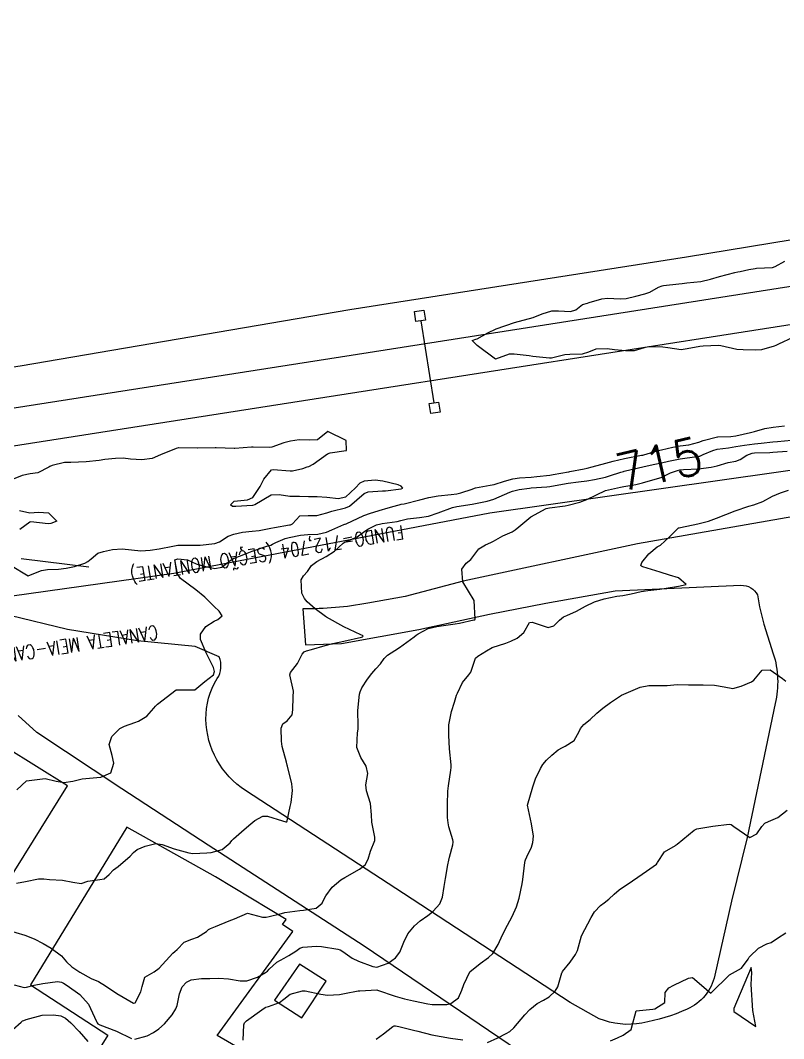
# Model space of a CAD drawing. Header units: metres. Extents: x 307586 to 320046, y 7427249 to 7434250.
# Drawn here: x 309828.4 to 309910.7, y 7432478.6 to 7432588.3 of the extents above; entities that cross this region are included whole.
import ezdxf
from ezdxf.enums import TextEntityAlignment as Align

# ---------------------------------------------------------------- set-up
doc = ezdxf.new("R2010")
doc.units = ezdxf.units.M
doc.header["$MEASUREMENT"] = 0
for name, color, linetype in [('Cotas', 45, 'Continuous'), ('Curvas de Nivel 1m', 11, 'Continuous'), ('Curvas de Nivel 5m', 15, 'Continuous'), ('Divisa', 42, 'FENCELINE2'), ('Edificações', 30, 'Continuous'), ('Linha Férrea', 20, 'Continuous'), ('Portico', 45, 'Continuous'), ('TEXTO', 45, 'Continuous'), ('Vias Primárias', 230, 'Continuous'), ('Vias Secundárias', 230, 'Continuous')]:
    doc.layers.add(name, color=color, linetype=linetype)
doc.styles.add('ROMANS', font='romans', dxfattribs={"height": 0.2})
doc.styles.add('Style-STANDARD', font='STANDARD.shx')
doc.linetypes.add('FENCELINE2', pattern='A,0.25,-0.1,[132,ltypeshp.shx,S=0.1,R=0,X=-0.1,Y=0],-0.1,1', length=1.45)

msp = doc.modelspace()

# ---------------------------------------------------------------- linework, layer by layer
at = {"layer": 'Curvas de Nivel 1m', "flags": 128}
for points, elevation in [([(309911.65, 7432554.15), (309910.1, 7432553.43), (309909.8, 7432553.28), (309909.64, 7432553.22), (309908.27, 7432552.82), (309907.63, 7432552.77), (309906.3, 7432552.81), (309905.63, 7432552.87), (309903.89, 7432553.26), (309903.64, 7432553.29), (309901.97, 7432553.2), (309901.64, 7432553.17), (309900.25, 7432552.94), (309899.63, 7432552.83), (309898.17, 7432553.04), (309897.64, 7432553.12), (309896.1, 7432553.13), (309895.63, 7432553.04), (309894.53, 7432552.72), (309893.63, 7432552.7), (309892.44, 7432552.83), (309891.63, 7432552.93), (309890.41, 7432552.89), (309889.63, 7432552.57), (309888.95, 7432552.36), (309887.62, 7432552.31), (309887.06, 7432552.27), (309885.62, 7432551.93), (309885.43, 7432551.91), (309883.62, 7432552.1), (309883.22, 7432552.16), (309881.62, 7432552.37), (309881.06, 7432552.34), (309879.61, 7432551.8), (309877.63, 7432553.29), (309877.1, 7432553.83), (309877.5, 7432553.96), (309877.64, 7432554.01), (309878.79, 7432554.67), (309879.66, 7432555.07), (309881.66, 7432555.77), (309883.67, 7432556.31), (309884.63, 7432556.7), (309885.68, 7432557.01), (309886.38, 7432557.01), (309887.68, 7432556.94), (309888.25, 7432557.13), (309888.97, 7432557.69), (309889.5, 7432557.86), (309889.69, 7432557.91), (309891.05, 7432558.31), (309891.69, 7432558.38), (309893.03, 7432558.3), (309893.69, 7432558.34), (309894.71, 7432558.6), (309895.7, 7432558.85), (309896.25, 7432559.05), (309897.16, 7432559.59), (309897.56, 7432559.73), (309897.71, 7432559.76), (309899.35, 7432559.93), (309899.72, 7432559.98), (309900.22, 7432560.05), (309901.72, 7432560.2), (309902.79, 7432560.45), (309903.73, 7432560.73), (309905.41, 7432561.17), (309905.73, 7432561.22), (309905.96, 7432561.25), (309906.91, 7432561.47), (309907.6, 7432561.6), (309907.74, 7432561.61), (309909.47, 7432561.71), (309909.74, 7432561.81), (309910.79, 7432562.38)], 714), ([(309827.34, 7432529.63), (309829.24, 7432528.49), (309829.32, 7432528.5), (309830.68, 7432529.03), (309831.33, 7432529.14), (309832.49, 7432529.2), (309833.34, 7432529.29), (309834.21, 7432529.47), (309835.35, 7432529.84), (309835.66, 7432530), (309836.02, 7432530.31), (309836.76, 7432530.91), (309837.36, 7432531.1), (309838.34, 7432531.31), (309839.36, 7432531.38), (309840.38, 7432531.28), (309841.36, 7432531.17), (309842.39, 7432531.22), (309843.36, 7432531.37), (309844.82, 7432531.66), (309845.37, 7432531.76), (309845.78, 7432531.79), (309847.37, 7432531.76), (309847.78, 7432531.76), (309849.37, 7432531.96), (309849.85, 7432532.15), (309850.78, 7432532.74), (309851.39, 7432532.97), (309852.32, 7432533.19), (309853.39, 7432533.3), (309854.12, 7432533.37), (309855.4, 7432533.61), (309855.78, 7432533.69), (309857.4, 7432533.95), (309857.49, 7432533.97), (309857.73, 7432534.06), (309858.52, 7432534.95), (309859.41, 7432534.96), (309860.34, 7432534.96), (309861.42, 7432535.27), (309861.98, 7432535.45), (309863.42, 7432535.8), (309863.86, 7432535.98), (309865.44, 7432537.34), (309865.87, 7432537.53), (309867.44, 7432537.62), (309867.74, 7432537.64), (309869.44, 7432537.86), (309869.62, 7432537.92), (309869.45, 7432538.15), (309869.11, 7432538.26), (309867.45, 7432538.68), (309866.62, 7432538.79), (309865.45, 7432538.67), (309864.98, 7432538.44), (309864.53, 7432537.97), (309863.43, 7432536.94), (309862.67, 7432536.76), (309861.43, 7432536.93), (309860.38, 7432536.97), (309859.43, 7432536.98), (309858.47, 7432537.01), (309857.43, 7432537.02), (309856.29, 7432537.21), (309855.43, 7432537.16), (309853.68, 7432536.11), (309853.42, 7432536.04), (309851.61, 7432535.94), (309851.42, 7432535.93), (309851.24, 7432535.96), (309851.03, 7432536.14), (309851.43, 7432536.53), (309852.89, 7432536.66), (309853.43, 7432536.9), (309854.23, 7432538.1), (309854.65, 7432538.9), (309855.47, 7432539.89), (309855.63, 7432539.92), (309857.47, 7432539.78), (309857.73, 7432539.8), (309858.83, 7432540.05), (309859.3, 7432540.21), (309859.48, 7432540.27), (309859.96, 7432540.52), (309861.49, 7432541.61), (309861.78, 7432541.72), (309863.49, 7432541.96), (309863.56, 7432541.99), (309863.51, 7432543.06), (309861.52, 7432544.01), (309860.4, 7432543.14), (309859.51, 7432543.08), (309858.45, 7432543.11), (309857.51, 7432542.99), (309856.78, 7432542.79), (309855.5, 7432542.33), (309855.27, 7432542.3), (309853.5, 7432542.33), (309853.29, 7432542.32), (309851.49, 7432542.18), (309851.44, 7432542.18), (309849.49, 7432542.26), (309849.39, 7432542.26), (309847.49, 7432542.21), (309847.46, 7432542.21), (309845.49, 7432542.26), (309845.44, 7432542.26), (309845.17, 7432542.2), (309843.49, 7432541.51), (309842.6, 7432541.12), (309841.48, 7432540.96), (309840.27, 7432541.06), (309839.48, 7432541.16), (309838.65, 7432541.12), (309837.48, 7432540.99), (309836.88, 7432540.9), (309835.48, 7432540.76), (309833.83, 7432540.7), (309833.48, 7432540.7), (309833.15, 7432540.68), (309831.81, 7432540.37), (309831.58, 7432540.26), (309831.47, 7432540.17), (309830.27, 7432539.58), (309829.46, 7432539.46), (309828.59, 7432539.28), (309827.45, 7432538.8)], 713), ([(309828.03, 7432505.43), (309829.06, 7432506.4), (309831.07, 7432506.64), (309832.25, 7432506.36), (309833.06, 7432506.2), (309834.03, 7432506.34), (309835.07, 7432506.59), (309836.62, 7432506.75), (309837.07, 7432506.78), (309838.13, 7432507.23), (309838.48, 7432508.29), (309838.28, 7432509.11), (309837.98, 7432510.29), (309838.26, 7432511.15), (309839.13, 7432512.01), (309839.61, 7432512.27), (309840.74, 7432512.66), (309841.14, 7432512.8), (309842.04, 7432513.35), (309842.79, 7432514.23), (309842.95, 7432514.44), (309843.17, 7432514.64), (309845.18, 7432516.2), (309847.18, 7432516.18), (309848.27, 7432517.09), (309849.2, 7432517.79), (309849.31, 7432518.16), (309849.21, 7432518.6), (309848.42, 7432520.17), (309847.81, 7432521.61), (309847.8, 7432522.17), (309848.4, 7432523.03), (309849.27, 7432523.6), (309849.66, 7432523.78), (309850.14, 7432524.15), (309849.81, 7432524.67), (309849.29, 7432525.18), (309848.29, 7432526.17), (309847.31, 7432526.96), (309845.66, 7432528.2), (309845.33, 7432528.69), (309845.05, 7432530.2), (309845.35, 7432530.31), (309846.41, 7432530.19), (309847.35, 7432529.78), (309847.92, 7432529.6), (309849.34, 7432529.26), (309850.09, 7432529.4), (309851, 7432530.14), (309851.35, 7432530.33), (309852.64, 7432530.84), (309853.36, 7432531.13), (309854.96, 7432531.68), (309855.37, 7432531.79), (309855.58, 7432531.87), (309855.92, 7432532.07), (309856.94, 7432532.5), (309857.38, 7432532.62), (309858.57, 7432532.86), (309859.39, 7432532.94), (309860.45, 7432532.96), (309861.39, 7432533.18), (309861.96, 7432533.44), (309863.27, 7432533.99), (309863.36, 7432534.03), (309863.4, 7432534.04), (309863.5, 7432534.08), (309865.41, 7432534.98), (309866.13, 7432535.24), (309867.42, 7432535.61), (309867.67, 7432535.68), (309868.54, 7432535.93), (309869.22, 7432536.13), (309869.43, 7432536.18), (309869.75, 7432536.24), (309871.43, 7432536.66), (309872.41, 7432536.9), (309873.44, 7432537.09), (309874.83, 7432537.25), (309875.44, 7432537.31), (309875.87, 7432537.41), (309877.09, 7432537.82), (309877.35, 7432537.92), (309877.44, 7432537.95), (309879.03, 7432538.23), (309879.45, 7432538.33), (309880.56, 7432538.68), (309881.46, 7432538.91), (309882.2, 7432539.02), (309883.46, 7432539.12), (309884.04, 7432539.17), (309885.47, 7432539.33), (309885.81, 7432539.38), (309887.47, 7432539.68), (309887.49, 7432539.68), (309887.61, 7432539.7), (309889.15, 7432540.01), (309889.48, 7432540.08), (309890.01, 7432540.21), (309891.48, 7432540.62), (309892.29, 7432540.84), (309893.49, 7432541.1), (309895.35, 7432541.46), (309895.49, 7432541.49), (309895.58, 7432541.51), (309895.94, 7432541.6), (309897.12, 7432541.96), (309897.5, 7432542.06), (309898.72, 7432542.35), (309899.51, 7432542.47), (309900.45, 7432542.6), (309901.51, 7432542.88), (309902, 7432543.04), (309903.52, 7432543.45), (309903.57, 7432543.46), (309904.95, 7432543.49), (309905.52, 7432543.54), (309907.07, 7432543.92), (309907.53, 7432544.04), (309908.64, 7432544.34), (309909.53, 7432544.49), (309910.75, 7432544.64)], 714), ([(309826.95, 7432490.34), (309828.86, 7432489.77), (309829.88, 7432489.36), (309830.85, 7432488.87), (309831.71, 7432488.36), (309832.83, 7432487.52), (309833.38, 7432486.9), (309833.93, 7432486.33), (309834.48, 7432485.98), (309834.82, 7432485.77), (309836.02, 7432485.1), (309836.81, 7432484.75), (309837.57, 7432484.29), (309838.79, 7432483.47), (309840.6, 7432482.43), (309840.78, 7432482.48), (309841.37, 7432483.67), (309841.53, 7432484.24), (309841.82, 7432485.23), (309842.82, 7432485.8), (309843.35, 7432486.22), (309844.84, 7432487.83), (309845.04, 7432488), (309845.28, 7432488.2), (309846.05, 7432488.99), (309846.86, 7432489.34), (309847.5, 7432489.53), (309848.44, 7432490.16), (309848.67, 7432490.36), (309848.88, 7432490.48), (309849.42, 7432490.69), (309850.88, 7432491.29), (309851.48, 7432491.53), (309852.89, 7432492.11), (309854.5, 7432491.7), (309854.89, 7432491.7), (309855.2, 7432491.76), (309856.38, 7432492.07), (309856.78, 7432492.17), (309856.9, 7432492.2), (309858.52, 7432492.42), (309858.9, 7432492.44), (309860.27, 7432492.65), (309860.91, 7432493.19), (309861.19, 7432493.74), (309861.33, 7432494.01), (309862.01, 7432494.92), (309862.94, 7432495.73), (309863.35, 7432495.98), (309864.95, 7432496.86), (309865.56, 7432497.35), (309865.87, 7432497.95), (309866.12, 7432498.81), (309866.58, 7432499.94), (309866.61, 7432500.33), (309866.29, 7432501.95), (309866.25, 7432502.72), (309866.12, 7432503.95), (309865.69, 7432505.32), (309865.61, 7432505.95), (309865.84, 7432507.18), (309865.68, 7432507.95), (309865.1, 7432508.89), (309864.67, 7432509.97), (309864.73, 7432511.57), (309864.8, 7432511.96), (309864.81, 7432512.3), (309864.76, 7432513.97), (309864.95, 7432515.73), (309865, 7432515.96), (309865.19, 7432516.41), (309865.82, 7432517.33), (309866.27, 7432517.95), (309866.71, 7432518.44), (309867.22, 7432519), (309867.62, 7432519.55), (309867.98, 7432519.93), (309868.74, 7432520.43), (309869.24, 7432520.74), (309870.84, 7432521.9), (309871.06, 7432522.09), (309871.26, 7432522.24), (309872.35, 7432522.8), (309873.27, 7432523.02), (309874, 7432523.13), (309875.27, 7432523.3), (309875.74, 7432523.37), (309877.28, 7432523.72), (309877.36, 7432523.74), (309877.42, 7432523.82), (309877.3, 7432525.82), (309876.07, 7432527.83), (309875.98, 7432529.2), (309876.43, 7432529.83), (309876.93, 7432530.25), (309877.36, 7432530.81), (309877.81, 7432531.37), (309878.51, 7432531.81), (309879.11, 7432532.07), (309879.38, 7432532.22), (309880.38, 7432532.79), (309881.39, 7432533.23), (309881.73, 7432533.43), (309882.1, 7432533.76), (309883.41, 7432534.83), (309885.08, 7432535.73), (309885.42, 7432535.79), (309887.12, 7432536.01), (309887.43, 7432536.07), (309888.7, 7432536.42), (309889.43, 7432536.71), (309891.44, 7432537.65), (309893.07, 7432538.01), (309893.45, 7432538.09), (309894.74, 7432538.32), (309895.46, 7432538.5), (309896.31, 7432538.74), (309897.47, 7432539.08), (309897.82, 7432539.23), (309898.45, 7432539.57), (309899.21, 7432539.83), (309899.48, 7432539.88), (309899.85, 7432539.93), (309901.48, 7432540.01), (309902.83, 7432540.17), (309903.48, 7432540.34), (309904.68, 7432540.68), (309905.49, 7432540.83), (309905.97, 7432541), (309906.7, 7432541.47), (309907.27, 7432541.68), (309907.5, 7432541.71), (309909.18, 7432541.76), (309909.5, 7432541.78), (309911.02, 7432541.89)], 716), ([(309840.73, 7432478.54), (309842.06, 7432478.91), (309842.74, 7432479.26), (309843.31, 7432479.66), (309843.94, 7432480.21), (309844.76, 7432481.19), (309845.16, 7432481.81), (309845.3, 7432482.19), (309845.54, 7432483.44), (309845.83, 7432484.19), (309846.29, 7432484.7), (309846.81, 7432484.95), (309847.9, 7432485.08), (309848.81, 7432485.09), (309849.78, 7432485.11), (309850.81, 7432485.04), (309852.1, 7432484.82), (309852.81, 7432484.83), (309853.96, 7432485.24), (309854.82, 7432485.72), (309855.02, 7432485.88), (309855.21, 7432486.08), (309856.04, 7432486.86), (309856.84, 7432487.29), (309857.34, 7432487.55), (309858.07, 7432488.05), (309858.53, 7432488.36), (309858.85, 7432488.45), (309860.31, 7432488.56), (309860.85, 7432488.53), (309862.6, 7432488.24), (309862.85, 7432488.17), (309863.15, 7432487.99), (309864.15, 7432487.29), (309864.83, 7432486.96), (309866.39, 7432486.38), (309866.83, 7432486.32), (309868.02, 7432486.74), (309868.84, 7432487.31), (309869.28, 7432487.91), (309869.74, 7432489.02), (309870.17, 7432489.9), (309870.88, 7432490.77), (309871.48, 7432491.29), (309872.3, 7432491.88), (309872.64, 7432492.13), (309872.9, 7432492.34), (309873.62, 7432493.15), (309873.88, 7432493.86), (309874.07, 7432494.99), (309874.2, 7432495.85), (309874.45, 7432497.34), (309874.57, 7432497.85), (309874.66, 7432498.16), (309874.99, 7432499.49), (309875.05, 7432499.78), (309875.05, 7432499.84), (309874.99, 7432500.03), (309874.58, 7432501.42), (309874.49, 7432501.85), (309874.42, 7432502.45), (309874.42, 7432503.85), (309874.48, 7432505.27), (309874.52, 7432505.85), (309874.79, 7432507.55), (309874.83, 7432507.84), (309874.82, 7432508.11), (309874.64, 7432509.85), (309874.59, 7432511.31), (309874.56, 7432511.85), (309874.57, 7432512.42), (309874.86, 7432513.84), (309875.17, 7432514.86), (309875.41, 7432515.61), (309875.49, 7432515.84), (309876.04, 7432516.99), (309876.74, 7432517.82), (309876.93, 7432518.1), (309877.22, 7432518.95), (309877.45, 7432519.59), (309877.69, 7432519.82), (309878.65, 7432520.4), (309879.24, 7432520.74), (309880.7, 7432521.23), (309881.25, 7432521.42), (309881.92, 7432521.76), (309882.64, 7432522.38), (309883.28, 7432523.43), (309883.55, 7432523.47), (309885.27, 7432522.92), (309885.88, 7432523.1), (309886.49, 7432523.71), (309886.94, 7432524.05), (309887.29, 7432524.2), (309888.33, 7432524.65), (309889.3, 7432525.19), (309890.29, 7432525.67), (309891.31, 7432525.98), (309892.68, 7432526.27), (309893.31, 7432526.37), (309894.23, 7432526.53), (309895.31, 7432526.78), (309896.01, 7432526.9), (309897.32, 7432527.03), (309897.78, 7432527.11), (309899.32, 7432527.35), (309900.16, 7432527.55), (309899.33, 7432528.25), (309898.37, 7432528.54), (309897.34, 7432528.86), (309895.49, 7432529.46), (309895.35, 7432529.51), (309895.27, 7432529.6), (309895.36, 7432529.92), (309896.13, 7432530.83), (309897.01, 7432531.58), (309897.24, 7432531.71), (309897.38, 7432531.79), (309898.32, 7432532.63), (309899.24, 7432533.56), (309899.33, 7432533.63), (309899.4, 7432533.66), (309899.54, 7432533.69), (309901.41, 7432534.08), (309902.55, 7432534.38), (309903.41, 7432534.68), (309905.42, 7432535.48), (309906.92, 7432535.97), (309907.43, 7432536.13), (309908.4, 7432536.49), (309909.44, 7432537.04), (309910.31, 7432537.43), (309911.17, 7432537.69)], 717), ([(309828.31, 7432535.51), (309829.41, 7432535.26), (309830.36, 7432535.34), (309831.41, 7432535.25), (309832.33, 7432534.36), (309831.66, 7432534.1), (309831.4, 7432534.09), (309829.52, 7432534.28), (309829.4, 7432534.27), (309828.34, 7432533.46)], 713), ([(309852.41, 7432478.43), (309852.47, 7432480.11), (309852.54, 7432480.33), (309852.76, 7432480.51), (309854.41, 7432481.72), (309854.77, 7432481.97), (309854.85, 7432482), (309855.13, 7432482.08), (309856.33, 7432482.52), (309856.78, 7432482.86), (309857.46, 7432483.39), (309858.8, 7432483.75), (309859.08, 7432483.75), (309860.79, 7432483.39), (309861.49, 7432483.31), (309862.79, 7432483.35), (309863.31, 7432483.46), (309864.8, 7432483.75), (309864.99, 7432483.77), (309866.8, 7432483.85), (309866.9, 7432483.84), (309868.79, 7432483.19), (309869.78, 7432482.91), (309870.78, 7432482.68), (309872.3, 7432482.36), (309872.78, 7432482.28), (309874.35, 7432482.28), (309874.78, 7432482.38), (309875.61, 7432483.02), (309875.96, 7432483.83), (309876.18, 7432484.46), (309876.82, 7432485.82), (309877.95, 7432486.69), (309878.84, 7432487.34), (309879.31, 7432487.79), (309879.9, 7432488.74), (309880.34, 7432489.78), (309880.88, 7432490.84), (309881.41, 7432491.76), (309881.85, 7432492.82), (309882.14, 7432493.76), (309882.48, 7432495.3), (309882.55, 7432495.75), (309882.78, 7432497.58), (309882.8, 7432497.75), (309882.82, 7432497.89), (309882.97, 7432498.2), (309883.49, 7432499.24), (309883.64, 7432499.74), (309883.71, 7432500.44), (309883.5, 7432501.74), (309883.04, 7432503.75), (309883.61, 7432505.74), (309883.93, 7432506.59), (309884.44, 7432507.73), (309884.69, 7432508.13), (309885.1, 7432508.61), (309885.66, 7432509.16), (309886.37, 7432509.71), (309886.83, 7432509.98), (309887.12, 7432510.11), (309888.08, 7432510.73), (309888.63, 7432511.69), (309888.78, 7432512.04), (309889.14, 7432512.44), (309889.82, 7432513), (309890.53, 7432513.66), (309891.17, 7432514.21), (309892, 7432514.82), (309893.18, 7432515.63), (309895.19, 7432516.47), (309896.14, 7432516.65), (309897.19, 7432516.64), (309898.1, 7432516.66), (309899.19, 7432516.75), (309900.39, 7432516.74), (309901.2, 7432516.74), (309901.99, 7432516.73), (309903.19, 7432516.68), (309904.23, 7432516.53), (309905.19, 7432516.35), (309906.09, 7432516.58), (309907.2, 7432517.06), (309907.44, 7432517.22), (309907.61, 7432517.46), (309908.34, 7432518.32), (309909.22, 7432518.33), (309910.53, 7432517.42), (309910.89, 7432517.11)], 718), ([(309878.73, 7432478.18), (309879.84, 7432478.68), (309880.74, 7432479.15), (309881.14, 7432479.37), (309881.58, 7432479.76), (309882.77, 7432481.19), (309883.29, 7432481.74), (309884.11, 7432482.4), (309884.79, 7432482.77), (309885.4, 7432483.11), (309886.05, 7432483.71), (309886.33, 7432484.19), (309886.76, 7432485.7), (309886.78, 7432485.75), (309886.82, 7432485.83), (309887.66, 7432486.86), (309888.23, 7432487.69), (309888.43, 7432488.11), (309888.87, 7432489.68), (309889.92, 7432491.66), (309890.28, 7432492.28), (309890.91, 7432492.95), (309891.32, 7432493.24), (309891.83, 7432493.64), (309892.39, 7432494.17), (309892.93, 7432494.64), (309894.35, 7432495.61), (309894.95, 7432496), (309895.89, 7432496.65), (309896.96, 7432497.41), (309897.04, 7432497.5), (309897.08, 7432497.58), (309897.81, 7432498.74), (309898.99, 7432499.43), (309899.07, 7432499.48), (309899.17, 7432499.56), (309901.01, 7432501.08), (309901.31, 7432501.23), (309903.01, 7432501.51), (309904.78, 7432501.72), (309905.02, 7432501.69), (309905.3, 7432501.48), (309907, 7432500.29), (309907.76, 7432500.69), (309908.3, 7432501.45), (309908.63, 7432501.83), (309909.02, 7432501.99), (309910.03, 7432502.42), (309911.04, 7432503.23)], 719), ([(309827.71, 7432484.41), (309828.8, 7432484.11), (309829.04, 7432484.16), (309829.88, 7432484.38), (309830.8, 7432484.55), (309832.41, 7432484.75), (309832.81, 7432484.71), (309833.05, 7432484.6), (309833.44, 7432484.34), (309834.79, 7432483.36), (309835.73, 7432482.31), (309836.6, 7432480.45), (309836.67, 7432480.3), (309836.75, 7432480.21), (309836.95, 7432480.1), (309838.74, 7432479.4), (309840.38, 7432478.61)], 717), ([(309827.57, 7432479.58), (309828.47, 7432480.4), (309828.63, 7432480.52), (309828.75, 7432480.57), (309829.02, 7432480.66), (309830.76, 7432481.13), (309831.95, 7432481.17), (309832.76, 7432481.08), (309833.24, 7432480.83), (309833.84, 7432480.33), (309834.74, 7432479.38), (309835.68, 7432478.31)], 718), ([(309866.73, 7432478.56), (309867.53, 7432479.14), (309868.54, 7432479.92), (309868.69, 7432479.99), (309868.75, 7432479.98), (309868.81, 7432479.98), (309869.17, 7432479.91), (309870.75, 7432479.54), (309871.22, 7432479.41), (309872.74, 7432479.01), (309873.75, 7432478.84), (309874.74, 7432478.67), (309876.09, 7432478.47)], 719)]:
    msp.add_lwpolyline(points, dxfattribs=dict(at, elevation=elevation))
at = {"layer": 'Curvas de Nivel 5m', "flags": 128}
for points, elevation in [([(309827.99, 7432495.35), (309828.93, 7432495.54), (309830.36, 7432495.81), (309830.94, 7432495.82), (309831.54, 7432495.76), (309832.94, 7432495.7), (309834.05, 7432495.45), (309834.93, 7432495.34), (309835.66, 7432495.59), (309836.94, 7432495.74), (309837.43, 7432495.81), (309837.95, 7432496.29), (309838.43, 7432496.8), (309838.95, 7432497.14), (309840.21, 7432498.26), (309840.57, 7432498.65), (309840.97, 7432498.98), (309841.86, 7432499.36), (309842.98, 7432499.62), (309843.66, 7432499.54), (309844.98, 7432499.05), (309846.54, 7432498.62), (309846.97, 7432498.57), (309848.5, 7432498.63), (309848.97, 7432498.65), (309850.15, 7432498.97), (309850.99, 7432499.71), (309851.18, 7432499.94), (309851.38, 7432500.13), (309852.22, 7432500.9), (309853.01, 7432501.59), (309853.65, 7432502.1), (309854.53, 7432502.57), (309855.02, 7432502.58), (309856.64, 7432502.06), (309857.01, 7432501.96), (309857.1, 7432501.97), (309857.15, 7432502.06), (309857.46, 7432503.63), (309857.57, 7432504.05), (309857.74, 7432505.36), (309857.64, 7432506.05), (309857.18, 7432507.96), (309857.16, 7432508.06), (309857.09, 7432508.39), (309856.6, 7432510.07), (309856.53, 7432510.65), (309856.49, 7432512.07), (309856.68, 7432512.53), (309857.14, 7432512.86), (309857.7, 7432513.51), (309857.77, 7432514.05), (309857.8, 7432515.43), (309857.82, 7432516.05), (309857.45, 7432517.81), (309857.51, 7432518.06), (309858.25, 7432519.02), (309858.77, 7432520.04), (309858.99, 7432520.29), (309859.24, 7432520.4), (309859.76, 7432520.55), (309861.24, 7432520.95), (309862.07, 7432521.18), (309863.25, 7432521.44), (309865.17, 7432521.88), (309865.25, 7432521.9), (309865.29, 7432521.92), (309865.33, 7432521.96), (309865.25, 7432522.05), (309865.09, 7432522.13), (309863.27, 7432522.97), (309861.4, 7432524.01), (309861.28, 7432524.08), (309860.17, 7432524.9), (309859.3, 7432525.68), (309859.01, 7432526.04), (309858.74, 7432526.62), (309858.64, 7432528.05), (309858.91, 7432528.46), (309859.34, 7432528.95), (309859.78, 7432529.59), (309860.33, 7432530.03), (309861.36, 7432530.54), (309862.24, 7432531.12), (309863.18, 7432531.99), (309863.29, 7432532.07), (309863.37, 7432532.1), (309864.68, 7432532.68), (309865.39, 7432533.17), (309865.86, 7432533.49), (309866.78, 7432533.95), (309867.25, 7432534.09), (309867.4, 7432534.12), (309868.99, 7432534.34), (309869.41, 7432534.43), (309870.1, 7432534.6), (309871.41, 7432534.75), (309872.39, 7432534.9), (309873.42, 7432535.25), (309874.95, 7432535.85), (309875.42, 7432535.94), (309877.07, 7432536.18), (309877.43, 7432536.25), (309878.71, 7432536.53), (309879.43, 7432536.74), (309881.16, 7432537.49), (309881.44, 7432537.6), (309882.17, 7432537.76), (309883.27, 7432537.93), (309883.45, 7432537.95), (309885.12, 7432538.05), (309885.45, 7432538.09), (309886.81, 7432538.35), (309887.45, 7432538.46), (309888.54, 7432538.61), (309889.46, 7432538.72), (309890.28, 7432538.85), (309891.46, 7432539.11), (309891.88, 7432539.23), (309893.12, 7432539.63), (309893.39, 7432539.72), (309893.47, 7432539.74), (309893.62, 7432539.77), (309895.48, 7432540.23), (309896.6, 7432540.47), (309897.48, 7432540.65), (309898.23, 7432540.83), (309899.49, 7432541.09), (309901.3, 7432541.34), (309901.49, 7432541.35), (309901.64, 7432541.38), (309901.97, 7432541.53), (309903.04, 7432541.98), (309903.5, 7432542.11), (309904.72, 7432542.28), (309905.51, 7432542.39), (309906.43, 7432542.55), (309907.51, 7432542.69), (309908.22, 7432542.75), (309909.51, 7432542.9), (309909.99, 7432542.96), (309911.52, 7432543.1)], 715), ([(309891.99, 7432478.38), (309892.74, 7432478.69), (309893.36, 7432479), (309894.22, 7432479.61), (309894.77, 7432481.6), (309896.56, 7432481.8), (309896.78, 7432481.83), (309897.87, 7432482.49), (309897.9, 7432483.57), (309898.28, 7432484.1), (309898.81, 7432484.37), (309900.4, 7432485.12), (309900.82, 7432485.18), (309902.8, 7432483.51), (309904.82, 7432485.48), (309906.1, 7432486.2), (309906.84, 7432487.18), (309906.94, 7432487.37), (309907.01, 7432487.46), (309907.95, 7432488.36), (309908.86, 7432488.83), (309909.33, 7432488.96), (309909.98, 7432489.42), (309910.88, 7432490.01)], 720)]:
    msp.add_lwpolyline(points, dxfattribs=dict(at, elevation=elevation))
at = {"layer": 'Divisa'}
msp.add_lwpolyline([(310060.42, 7432588.32), (310037.59, 7432584.68), (310021.12, 7432582.03), (310013.73, 7432579.99), (309986.08, 7432575.75), (309960.13, 7432571.99), (309939.15, 7432568.67), (309922.76, 7432566.51), (309900.18, 7432562.82), (309863.92, 7432557.14), (309828.37, 7432551.07), (309811.15, 7432548.52)], dxfattribs=at)
at = {"layer": 'Divisa', "ltscale": 3}
msp.add_lwpolyline([(310080.34, 7432568.92), (310053.54, 7432564.06), (310021.65, 7432559.11), (310018.77, 7432558.84), (310013.74, 7432568.63), (309993.49, 7432565.77), (309992.97, 7432554.33), (309957.18, 7432548.85), (309944.59, 7432547.12), (309938.17, 7432545.56), (309929.75, 7432543.65), (309916.18, 7432540.52), (309879, 7432535.23), (309844.94, 7432528.71), (309817.49, 7432524.88), (309790.37, 7432520.8), (309768.12, 7432517.93), (309766.8, 7432515.47), (309756.9, 7432515.29), (309756.84, 7432514.03), (309737.36, 7432512.37), (309707.54, 7432508.27)], dxfattribs=at)
at = {"layer": 'Edificações'}
for points in [[(309821.25, 7432486.29), (309833.47, 7432505.85), (309826.79, 7432510.02)], [(309852.26, 7432477.4), (309849.6, 7432478.96), (309857.76, 7432490.17), (309856.66, 7432490.91), (309857.03, 7432491.46), (309849.41, 7432496.05), (309839.85, 7432501.39), (309829.47, 7432484.4), (309837.83, 7432478.98), (309836.18, 7432476.32)]]:
    msp.add_lwpolyline(points, dxfattribs=at)
msp.add_lwpolyline([(309858.49, 7432486.64), (309855.8, 7432482.76), (309858.72, 7432480.85), (309861.35, 7432484.79)], close=True, dxfattribs=at)
at = {"layer": 'Linha Férrea'}
for points in [[(309483.87, 7432540.66), (309513.74, 7432534.08), (309538.66, 7432529.8), (309544.9, 7432528.87, 0.006093), (309571.49, 7432525.98, 0.030801), (309638.4, 7432523.67), (309650.64, 7432524), (309668.81, 7432525.15), (309684.83, 7432526.31), (309693.79, 7432527.3), (309706.34, 7432528.62), (309718.4, 7432529.94), (309729.46, 7432531.59), (309740.36, 7432533.08), (309767.66, 7432537.22), (309805.85, 7432543.16), (309864.03, 7432552.26), (309921.06, 7432561.19), (309973.96, 7432569.62), (310022.71, 7432576.9), (310075.61, 7432585.32)], [(309473.13, 7432538.82), (309497.52, 7432532.83), (309520.92, 7432528.14), (309544.42, 7432524.85, -0.005384), (309572.15, 7432521.5, 0.025094), (309638.51, 7432519.62), (309650.82, 7432519.95), (309669.08, 7432521.11), (309685.2, 7432522.27), (309694.22, 7432523.28), (309706.77, 7432524.6), (309718.92, 7432525.93), (309730.03, 7432527.59), (309740.94, 7432529.07), (309768.27, 7432533.22), (309806.47, 7432539.16), (309864.66, 7432548.26), (309921.7, 7432557.18), (309974.58, 7432565.62), (310023.32, 7432572.89), (310076.24, 7432581.32)]]:
    msp.add_lwpolyline(points, format="xyb", dxfattribs=at)
at = {"layer": 'Portico'}
for points in [[(309871.03, 7432555.86), (309870.87, 7432556.95), (309871.88, 7432557.1), (309872.04, 7432556.01)], [(309872.63, 7432545.95), (309872.46, 7432547.04), (309873.47, 7432547.19), (309873.63, 7432546.1)]]:
    msp.add_lwpolyline(points, close=True, dxfattribs=at)
msp.add_lwpolyline([(309871.54, 7432555.93), (309872.97, 7432547.12)], dxfattribs=at)
at = {"layer": 'TEXTO', "extrusion": (7.71449e-05, -0.000487691, 1)}
msp.add_line((309835.76, 7432529.4, -0.12), (309828.47, 7432530.32, -0.12), dxfattribs=at)
at = {"layer": 'Vias Primárias', "elevation": 726.54}
msp.add_lwpolyline([(309907.85, 7432526.41), (309908.04, 7432525.14), (309908.51, 7432523.27), (309909.54, 7432520.08, -0.139528), (309909.73, 7432514.72), (309906.73, 7432500.28), (309905.04, 7432493.42), (309903.25, 7432485.44, -0.2379), (309900.25, 7432481.78, -0.059055), (309895.38, 7432480.28, -0.141944), (309890.78, 7432480.75), (309887.64, 7432482.49), (309869.68, 7432494.24), (309852.65, 7432505.34, -0.248366), (309848.39, 7432513.02, -0.147192), (309849.62, 7432517.4, 0.247581), (309849.81, 7432519.76, 1.054129)], format="xyb", dxfattribs=at)
at = {"layer": 'Vias Primárias'}
msp.add_lwpolyline([(309827.13, 7432388.72, 0.3704), (309829.58, 7432389.4), (309840.39, 7432405.6), (309857.17, 7432431.05), (309871.63, 7432452.95), (309883.02, 7432469.88, 0.114632), (309883.7, 7432472.99, 0.24521), (309880.97, 7432478.06), (309865.44, 7432488.59), (309848.65, 7432499.47), (309839.34, 7432505.53), (309830.18, 7432511.58), (309828.16, 7432513.44)], format="xyb", dxfattribs=at)
msp.add_lwpolyline([(309907.14, 7432486.26), (309905.3, 7432481.84), (309905.3, 7432481.52), (309907.67, 7432479.9), (309907.35, 7432481.63), (309907.14, 7432484.43), (309907.24, 7432485.72)], close=True, dxfattribs=at)
at = {"layer": 'Vias Secundárias', "elevation": 726.54}
for points in [[(309915.45, 7432535.5), (309905.18, 7432533.71), (309894.9, 7432531.93), (309876.11, 7432527.9), (309869.85, 7432526.26), (309865.83, 7432525.52, -0.049109), (309858.83, 7432524.92), (309859.13, 7432521.05), (309863, 7432521.2), (309871.34, 7432522.69), (309878.94, 7432524.33), (309885.04, 7432525.52), (309892.49, 7432526.86), (309906.06, 7432527.45, -0.293713), (309907.85, 7432526.41, -1.632587)], [(309849.81, 7432519.76), (309847.24, 7432520.86), (309841.03, 7432521.47), (309833.46, 7432522.68), (309827.26, 7432524.19), (309823.32, 7432524.65), (309813.63, 7432523.59), (309804.83, 7432521.93), (309778.18, 7432518.6), (309774.7, 7432517.99, 0.12394), (309770.31, 7432514.36, 0.182336), (309770.31, 7432510.88, 0.352933), (309772.88, 7432509.36), (309778.03, 7432510.58), (309780.76, 7432511.79), (309783.03, 7432512.54), (309788.07, 7432513.73), (309800.83, 7432516.46), (309814.94, 7432517.37, -0.119368), (309827.09, 7432515.24, -1.65328)]]:
    msp.add_lwpolyline(points, format="xyb", dxfattribs=at)

# ---------------------------------------------------------------- texts
at = {"layer": 'Cotas', "style": 'Style-STANDARD'}
msp.add_text('715', height=4, rotation=13.0215, dxfattribs=at).set_placement((309897.23, 7432540.52, 715), align=Align.MIDDLE_CENTER)
at = {"layer": 'TEXTO', "extrusion": (9.88138e-06, 1.46078e-06, 1), "style": 'ROMANS', "width": 0.8}
for s, rotation, p in [('FUNDO=712,704 (SEÇÃO MONTANTE)', 189.0797, (309869.59, 7432533.93, 13.91)), ('CANALETA MEIA-CANA Ø0,60m', 188.7377, (309843.11, 7432523.14, 13.91))]:
    msp.add_text(s, height=1.5, rotation=rotation, dxfattribs=at).set_placement(p)

doc.saveas('drawing.dxf')
